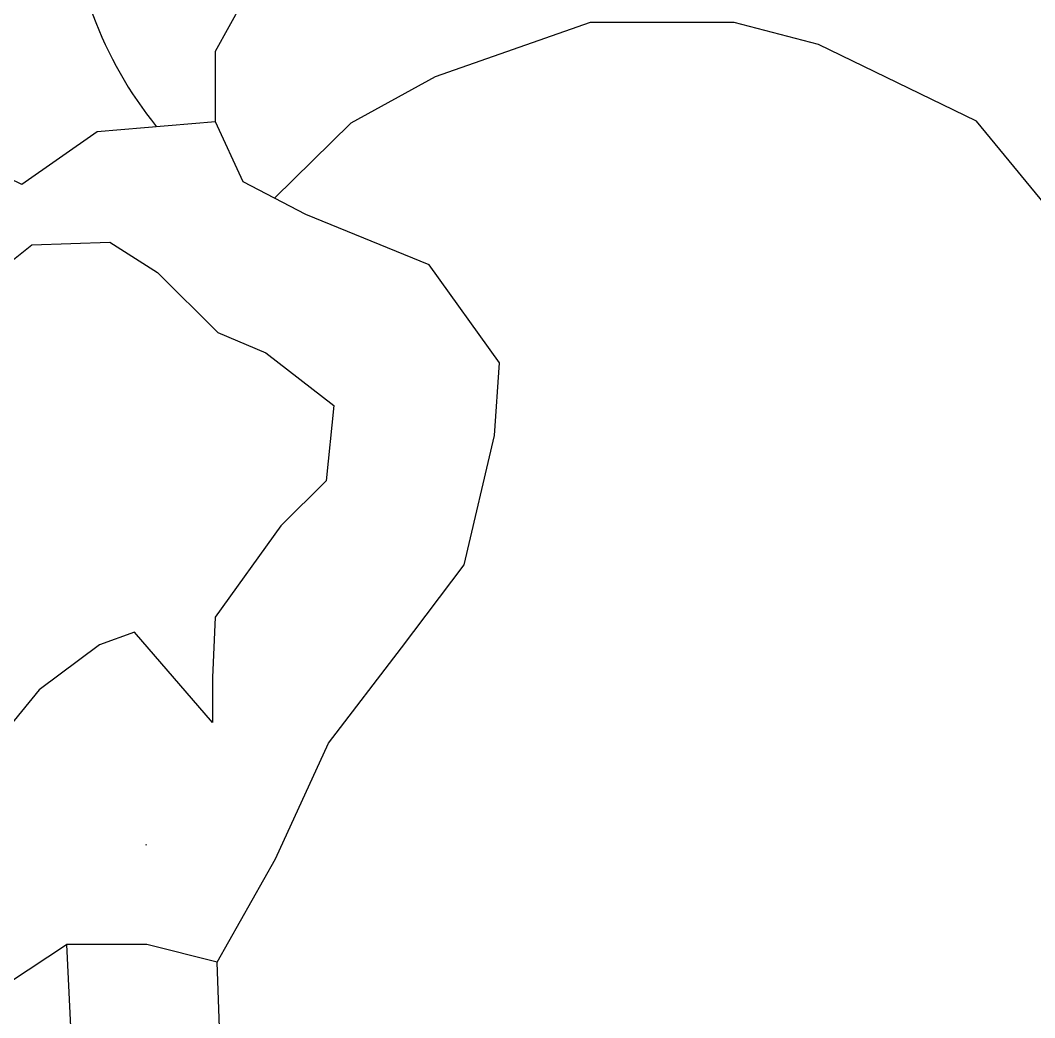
# Model space of a CAD drawing. Header units: millimetres. Extents: x 607619 to 1211550, y 1310734 to 2622648.
# Drawn here: x 607655.2708 to 607655.54, y 1311006.9203 to 1311007.1851 of the extents above; entities that cross this region are included whole.
import ezdxf

# ---------------------------------------------------------------- set-up
doc = ezdxf.new("R2010")
doc.units = ezdxf.units.MM
doc.layers.add('elenarbi-free_blocks', color=7, linetype='Continuous')

# ---------------------------------------------------------------- blocks, each defined once
blk = doc.blocks.new('A$C20C8591F')
at = {"layer": 'elenarbi-free_blocks', "color": 90}
for points in [[(14.2556, 5.5269), (14.2556, 5.8168), (14.424, 6.1232), (14.5693, 6.3973), (14.7388, 6.7279), (14.7903, 7.2443)], [(19.4579, 4.7299), (19.3221, 4.0885), (19.1208, 3.854), (18.7294, 3.5747), (18.5728, 3.7087), (18.1032, 4.7141), (17.7453, 5.0939), (17.3875, 5.5296), (16.7366, 5.8452), (16.3899, 5.9346), (15.7973, 5.9346), (15.1599, 5.7112), (14.8132, 5.5213), (14.4988, 5.2116)], [(13.0319, 4.6471), (13.5003, 5.0204), (13.8211, 5.0307), (14.0177, 4.9067), (14.266, 4.6586), (14.4626, 4.576), (14.742, 4.3589), (14.7109, 4.0488), (14.5247, 3.8627), (14.2542, 3.4876), (14.2439, 3.2395), (14.2439, 3.0535), (13.9231, 3.4256), (13.7783, 3.3739), (13.53, 3.1878), (13.2506, 2.8467)]]:
    blk.add_lwpolyline(points, dxfattribs=at)
at = {"layer": 'elenarbi-free_blocks', "color": 84}
for points in [[(12.0901, 1.6125), (12.711, 2.0569), (13.0007, 2.3257), (13.0627, 2.0673), (13.249, 1.8812), (13.6422, 2.1396), (13.6629, 1.7158)], [(14.2837, 1.4884), (14.263, 2.0673), (13.9733, 2.1396), (13.6422, 2.1396)], [(14.263, 2.0673), (14.503, 2.4928), (14.7203, 2.9683), (15.0204, 3.3611), (15.2791, 3.7022), (15.4042, 4.2349), (15.4248, 4.5346), (15.1351, 4.9377), (14.6281, 5.1444), (14.3695, 5.2788), (14.2556, 5.5269), (13.7693, 5.4855), (13.4589, 5.2685), (13.1985, 5.3944)]]:
    blk.add_lwpolyline(points, dxfattribs=at)
blk.add_arc((15.3148, 6.5503), 1.6691, 182.2357, 218.7207, dxfattribs=at)

msp = doc.modelspace()

# ---------------------------------------------------------------- hatches: boundary and pattern name
at = {"lineweight": 0}
h = msp.add_hatch(dxfattribs=at)
h.set_pattern_fill('AR-SAND', scale=0.214949, style=0)
h.set_pattern_definition([(37.5, (467700.62427, 1042515.6743), (-0.0135403658, 0.41416903983), [0, -0.3267226358, 0, -0.36541347426, 0, -0.34929229157]), (7.5, (467700.62427, 1042515.6743), (0.3804119144, 0.6066177639), [0, -0.17625826405, 0, -0.29448027043, 0, -0.1128482788]), (327.5, (467700.3599, 1042515.6743), (0.66938199825, 0.0012164085), [0, -0.10747455125, 0, -0.3869083845, 0, -0.5051303909]), (317.5, (467700.3599, 1042515.6743), (0.6461642157, 0.188655575), [0, -0.05373727563, 0, -0.25363994095, 0, -0.29018128838])])
h.paths.add_polyline_path([(607657.92453, 1311007.00584), (607652.79996, 1311007.00584), (607652.79996, 1311006.39642), (607657.92453, 1311006.39642)])

# ---------------------------------------------------------------- block references
at = {"color": 7, "lineweight": 0, "xscale": 0.06448473071309854, "yscale": 0.06448473071309854, "zscale": 0.06448473071309854}
msp.add_blockref('A$C20C8591F', (607654.40334, 1311006.80177), dxfattribs=at)

doc.saveas('drawing.dxf')
